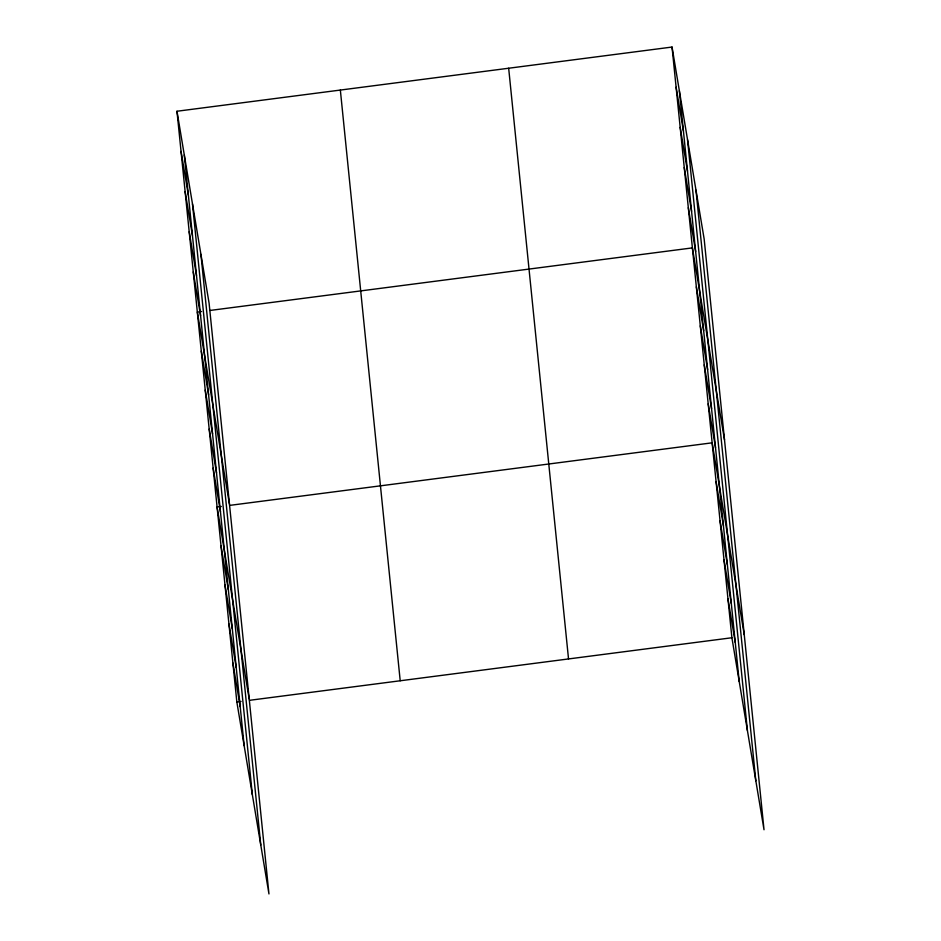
<?xml version="1.0" encoding="UTF-8"?>
<svg xmlns="http://www.w3.org/2000/svg" width="941" height="941" viewBox="0 0 941 941"><rect width="100%" height="100%" fill="white"/><g stroke="black" fill="none" stroke-linecap="round" stroke-linejoin="round"><path stroke-width="1.41" d="M176.979 111.25L209.102 303.249L268.961 893.95L236.838 701.962L176.979 111.25L672.039 47.05L704.162 239.038L764.021 829.75L731.898 637.751L672.039 47.05M201.55 311.542L197.328 312.094L229.451 504.082M210.008 310.448L692.388 247.895L724.523 439.882M221.311 506.481L217.077 507.023L249.212 699.022M229.757 505.376L712.149 442.823L744.272 634.81M236.838 701.962L241.061 701.41M249.506 700.316L731.898 637.751M676.108 87.219L683.425 130.975M680.178 127.388L687.495 171.144M684.248 167.557L691.564 211.313M688.318 207.726L695.646 251.482M696.34 286.876L703.656 330.632M700.292 325.857L707.608 369.613M704.244 364.849L711.561 408.606M708.197 403.83L715.513 447.587M716.089 481.804L723.417 525.56M720.041 520.796L727.369 564.553M723.994 559.777L731.322 603.534M727.946 598.77L735.274 642.527M181.048 151.419L188.365 195.175M185.118 191.588L192.434 235.344M189.188 231.757L196.504 275.513M193.258 271.925L200.574 315.682M201.28 351.075L208.596 394.832M205.232 390.068L212.548 433.825M209.184 429.049L216.501 472.805M213.125 468.042L220.453 511.798M221.029 546.015L228.357 589.772M224.981 584.996L232.309 628.753M228.934 623.989L236.262 667.734M232.886 662.97L240.202 706.726M695.975 190.129L755.835 780.83M687.542 139.727L747.401 730.428M679.355 90.806L739.214 681.507M508.669 68.234L568.529 658.935M340.348 90.065L400.207 680.766M200.915 254.329L260.775 845.03M192.482 203.926L252.341 794.627M184.295 155.006L244.154 745.707"/></g></svg>
